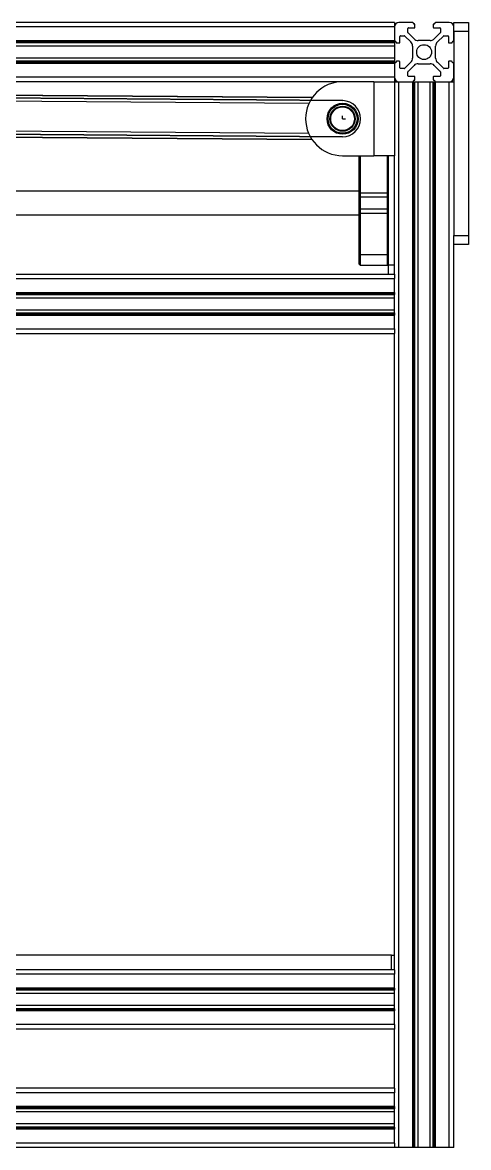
# Model space of a CAD drawing. Header units: millimetres. Extents: x 15 to 1184, y 5 to 1288.
# Drawn here: x 790.6 to 891.1, y 409.1 to 662.4 of the extents above; entities that cross this region are included whole.
import ezdxf

# ---------------------------------------------------------------- set-up
doc = ezdxf.new("R2010")
doc.units = ezdxf.units.MM
doc.linetypes.add('CENTERX2', pattern=[20.32, 12.7, -2.54, 2.54, -2.54])

msp = doc.modelspace()

# ---------------------------------------------------------------- linework, layer by layer
at = {"color": 7, "linetype": 'Continuous', "lineweight": 25}
for p, q in [((874.41, 662.42), (657.75, 662.42)), ((874.41, 662.42), (874.41, 661.42)), ((874.41, 661.42), (874.41, 658.29)), ((878.55, 662.42), (875.41, 662.42)), ((877.55, 661.22), (878.88, 661.22)), ((878.68, 662.22), (878.68, 662.29)), ((878.88, 662.09), (878.81, 662.09)), ((879.01, 661.35), (879.01, 661.95)), ((883.15, 661.95), (883.15, 661.35)), ((883.35, 662.09), (883.28, 662.09)), ((883.28, 661.22), (884.61, 661.22)), ((883.48, 662.29), (883.48, 662.22)), ((886.75, 662.42), (883.61, 662.42)), ((887.75, 662.42), (891.08, 662.42)), ((887.75, 661.42), (887.75, 662.42)), ((887.75, 658.29), (887.75, 661.42)), ((891.08, 662.42), (891.08, 660.42)), ((875.61, 657.95), (875.61, 659.29)), ((875.75, 659.42), (876.65, 659.42)), ((876.75, 659.38), (878.09, 658.04)), ((877.41, 660.18), (877.41, 661.09)), ((878.8, 658.75), (877.45, 660.09)), ((884.71, 660.09), (883.36, 658.75)), ((884.07, 658.04), (885.42, 659.38)), ((884.75, 661.09), (884.75, 660.18)), ((885.51, 659.42), (886.41, 659.42)), ((886.55, 659.29), (886.55, 657.95)), ((891.08, 660.42), (887.75, 660.42)), ((887.75, 660.42), (887.75, 614.42)), ((891.08, 660.42), (891.08, 614.42)), ((874.41, 658.15), (659.75, 658.15)), ((874.41, 657.82), (659.75, 657.82)), ((874.41, 658.29), (874.41, 658.15)), ((874.41, 658.15), (874.41, 658.02)), ((874.41, 658.02), (874.41, 657.95)), ((874.41, 657.95), (874.41, 657.82)), ((874.41, 657.82), (874.41, 657.1)), ((874.41, 657.1), (874.41, 654.41)), ((874.55, 658.15), (874.61, 658.15)), ((874.75, 658.02), (874.75, 657.95)), ((874.88, 657.82), (875.48, 657.82)), ((878.48, 657.1), (878.48, 654.41)), ((882.42, 658.35), (879.74, 658.35)), ((883.68, 654.41), (883.68, 657.1)), ((886.68, 657.82), (887.28, 657.82)), ((887.41, 657.95), (887.41, 658.02)), ((887.55, 658.15), (887.61, 658.15)), ((874.41, 653.69), (659.75, 653.69)), ((874.41, 654.41), (874.41, 653.69)), ((874.41, 653.69), (874.41, 653.55)), ((875.48, 653.69), (874.88, 653.69)), ((887.28, 653.69), (886.68, 653.69)), ((874.41, 653.35), (659.75, 653.35)), ((874.41, 653.55), (874.41, 653.49)), ((874.41, 653.49), (874.41, 653.35)), ((874.41, 653.35), (874.41, 653.22)), ((874.41, 653.22), (874.41, 650.09)), ((874.61, 653.35), (874.55, 653.35)), ((874.75, 653.55), (874.75, 653.49)), ((875.61, 652.22), (875.61, 653.55)), ((876.65, 652.09), (875.75, 652.09)), ((878.09, 653.47), (876.75, 652.13)), ((877.41, 650.42), (877.41, 651.33)), ((877.45, 651.42), (878.8, 652.76)), ((879.74, 653.15), (882.42, 653.15)), ((883.36, 652.76), (884.71, 651.42)), ((885.42, 652.13), (884.07, 653.47)), ((884.75, 651.33), (884.75, 650.42)), ((886.41, 652.09), (885.51, 652.09)), ((886.55, 653.55), (886.55, 652.22)), ((887.41, 653.49), (887.41, 653.55)), ((887.61, 653.35), (887.55, 653.35)), ((887.75, 650.09), (887.75, 653.22)), ((862.7, 649.09), (659.75, 649.09)), ((869.75, 649.09), (862.7, 649.09)), ((869.75, 649.09), (869.75, 632.42)), ((869.75, 649.09), (874.41, 649.09)), ((874.41, 650.09), (874.41, 649.09)), ((874.41, 649.09), (874.41, 632.42)), ((874.41, 649.09), (875.41, 649.09)), ((875.41, 649.09), (878.55, 649.09)), ((875.41, 409.09), (875.41, 649.09)), ((878.88, 650.29), (877.55, 650.29)), ((878.55, 409.09), (878.55, 649.09)), ((878.55, 649.09), (878.68, 649.09)), ((878.68, 649.22), (878.68, 649.29)), ((878.68, 409.09), (878.68, 649.09)), ((878.68, 649.09), (878.81, 649.09)), ((878.81, 649.42), (878.88, 649.42)), ((878.81, 409.09), (878.81, 649.09)), ((878.81, 649.09), (878.88, 649.09)), ((878.88, 409.09), (878.88, 649.09)), ((878.88, 649.09), (879.01, 649.09)), ((879.01, 649.55), (879.01, 650.15)), ((879.01, 409.09), (879.01, 649.09)), ((879.01, 649.09), (879.74, 649.09)), ((879.74, 409.09), (879.74, 649.09)), ((879.74, 649.09), (882.42, 649.09)), ((882.42, 409.09), (882.42, 649.09)), ((882.42, 649.09), (883.15, 649.09)), ((883.15, 650.15), (883.15, 649.55)), ((883.15, 409.09), (883.15, 649.09)), ((883.15, 649.09), (883.28, 649.09)), ((884.61, 650.29), (883.28, 650.29)), ((883.28, 649.42), (883.35, 649.42)), ((883.28, 409.09), (883.28, 649.09)), ((883.28, 649.09), (883.35, 649.09)), ((883.35, 409.09), (883.35, 649.09)), ((883.35, 649.09), (883.48, 649.09)), ((883.48, 649.29), (883.48, 649.22)), ((883.48, 409.09), (883.48, 649.09)), ((883.48, 649.09), (883.61, 649.09)), ((883.61, 649.09), (886.75, 649.09)), ((883.61, 409.09), (883.61, 649.09)), ((886.75, 409.09), (886.75, 649.09)), ((886.75, 649.09), (887.75, 649.09)), ((658.08, 647.05), (855.88, 645.55)), ((855.88, 645.55), (658.08, 647.05)), ((657, 645.72), (855.12, 644.22)), ((861.59, 643.87), (861.67, 643.83)), ((864.01, 643.71), (864.08, 643.75)), ((859.62, 642.08), (859.58, 642.16)), ((865.93, 641.86), (865.89, 641.79)), ((855.07, 637.4), (652.72, 638.94)), ((855.81, 636.07), (651.64, 637.62)), ((651.64, 637.62), (855.81, 636.07)), ((862.7, 632.42), (869.75, 632.42)), ((866.41, 624.02), (866.41, 632.42)), ((866.68, 632.42), (866.68, 624.1)), ((874.41, 632.42), (869.75, 632.42)), ((872.81, 624.1), (872.81, 632.42)), ((873.08, 607.75), (873.08, 632.42)), ((874.41, 607.75), (874.41, 632.42)), ((866.41, 624.42), (722.43, 624.42)), ((866.41, 624.02), (866.68, 624.1)), ((866.41, 623.08), (866.41, 624.02)), ((866.68, 624.1), (866.68, 623.08)), ((866.68, 624.1), (872.81, 624.1)), ((872.81, 623.08), (872.81, 624.1)), ((873.08, 624.02), (872.81, 624.1)), ((866.41, 620.43), (866.41, 623.08)), ((866.41, 623.08), (866.68, 623.08)), ((866.68, 623.08), (866.68, 620.43)), ((872.81, 623.08), (866.68, 623.08)), ((872.81, 620.43), (872.81, 623.08)), ((873.08, 623.08), (872.81, 623.08)), ((722.43, 619.09), (866.41, 619.09)), ((866.41, 619.49), (866.41, 620.43)), ((866.41, 620.43), (866.68, 620.43)), ((866.41, 619.49), (866.68, 619.41)), ((866.41, 610.15), (866.41, 619.49)), ((866.68, 620.43), (866.68, 619.41)), ((866.68, 620.43), (872.81, 620.43)), ((872.81, 619.41), (866.68, 619.41)), ((866.68, 619.41), (866.68, 610.07)), ((872.81, 619.41), (872.81, 620.43)), ((873.08, 620.43), (872.81, 620.43)), ((873.08, 619.49), (872.81, 619.41)), ((872.81, 610.07), (872.81, 619.41)), ((887.75, 614.42), (891.08, 614.42)), ((887.75, 613.42), (887.75, 614.42)), ((887.75, 409.09), (887.75, 613.42)), ((891.08, 614.42), (891.08, 612.42)), ((891.08, 612.42), (887.75, 612.42)), ((866.41, 610.15), (866.68, 610.07)), ((866.41, 608.02), (866.41, 610.15)), ((866.41, 608.02), (866.68, 607.75)), ((872.81, 610.07), (866.68, 610.07)), ((866.68, 610.07), (866.68, 607.75)), ((873.08, 610.15), (872.81, 610.07)), ((872.81, 607.75), (872.81, 610.07)), ((872.81, 607.75), (873.08, 608.02)), ((629.75, 605.75), (874.41, 605.75)), ((866.68, 607.75), (872.81, 607.75)), ((874.41, 607.75), (873.08, 607.75)), ((873.08, 605.75), (873.08, 607.75)), ((874.41, 606.75), (874.41, 607.75)), ((874.41, 605.75), (874.41, 606.75)), ((874.41, 605.75), (874.41, 604.75)), ((629.75, 604.75), (874.41, 604.75)), ((874.41, 601.62), (874.41, 604.75)), ((629.75, 601.62), (874.41, 601.62)), ((629.75, 601.49), (874.41, 601.49)), ((629.75, 601.35), (874.41, 601.35)), ((629.75, 601.29), (874.41, 601.29)), ((629.75, 601.15), (874.41, 601.15)), ((629.75, 600.43), (874.41, 600.43)), ((874.41, 601.62), (874.41, 601.49)), ((874.41, 601.49), (874.41, 601.35)), ((874.41, 601.35), (874.41, 601.29)), ((874.41, 601.29), (874.41, 601.15)), ((874.41, 597.02), (874.41, 601.15)), ((629.75, 597.75), (874.41, 597.75)), ((629.75, 597.02), (874.41, 597.02)), ((629.75, 596.89), (874.41, 596.89)), ((629.75, 596.82), (874.41, 596.82)), ((629.75, 596.69), (874.41, 596.69)), ((629.75, 596.55), (874.41, 596.55)), ((874.41, 597.02), (874.41, 596.89)), ((874.41, 596.89), (874.41, 596.82)), ((874.41, 596.82), (874.41, 596.69)), ((874.41, 596.69), (874.41, 596.55)), ((874.41, 593.42), (874.41, 596.55)), ((629.75, 593.42), (874.41, 593.42)), ((874.41, 593.42), (874.41, 592.42)), ((629.75, 592.42), (874.41, 592.42)), ((874.41, 449.09), (874.41, 592.42)), ((873.75, 452.42), (630.41, 452.42)), ((873.75, 449.09), (873.75, 452.42)), ((873.75, 452.42), (874.41, 452.42)), ((873.75, 449.09), (630.41, 449.09)), ((874.41, 449.09), (873.75, 449.09)), ((874.41, 449.09), (874.41, 448.09)), ((874.41, 448.09), (629.75, 448.09)), ((874.41, 444.95), (874.41, 448.09)), ((874.41, 444.95), (629.75, 444.95)), ((874.41, 444.82), (629.75, 444.82)), ((874.41, 444.69), (629.75, 444.69)), ((874.41, 444.62), (629.75, 444.62)), ((874.41, 444.49), (629.75, 444.49)), ((874.41, 443.76), (629.75, 443.76)), ((874.41, 444.95), (874.41, 444.82)), ((874.41, 444.82), (874.41, 444.69)), ((874.41, 444.69), (874.41, 444.62)), ((874.41, 444.62), (874.41, 444.49)), ((874.41, 440.35), (874.41, 444.49)), ((874.41, 441.08), (629.75, 441.08)), ((874.41, 440.35), (629.75, 440.35)), ((874.41, 440.22), (629.75, 440.22)), ((874.41, 440.15), (629.75, 440.15)), ((874.41, 440.02), (629.75, 440.02)), ((874.41, 439.89), (629.75, 439.89)), ((874.41, 440.35), (874.41, 440.22)), ((874.41, 440.22), (874.41, 440.15)), ((874.41, 440.15), (874.41, 440.02)), ((874.41, 440.02), (874.41, 439.89)), ((874.41, 436.75), (874.41, 439.89)), ((874.41, 436.75), (629.75, 436.75)), ((874.41, 435.75), (629.75, 435.75)), ((874.41, 436.75), (874.41, 435.75)), ((874.41, 422.42), (874.41, 435.75)), ((874.41, 422.42), (629.75, 422.42)), ((874.41, 421.42), (629.75, 421.42)), ((874.41, 422.42), (874.41, 421.42)), ((874.41, 418.29), (874.41, 421.42)), ((874.41, 418.29), (629.75, 418.29)), ((874.41, 418.15), (629.75, 418.15)), ((874.41, 418.02), (629.75, 418.02)), ((874.41, 418.29), (874.41, 418.15)), ((874.41, 418.15), (874.41, 418.02)), ((874.41, 418.02), (874.41, 417.95)), ((874.41, 417.95), (629.75, 417.95)), ((874.41, 417.82), (629.75, 417.82)), ((874.41, 417.1), (629.75, 417.1)), ((874.41, 417.95), (874.41, 417.82)), ((874.41, 413.69), (874.41, 417.82)), ((874.41, 414.41), (629.75, 414.41)), ((874.41, 413.69), (629.75, 413.69)), ((874.41, 413.55), (629.75, 413.55)), ((874.41, 413.49), (629.75, 413.49)), ((874.41, 413.35), (629.75, 413.35)), ((874.41, 413.22), (629.75, 413.22)), ((874.41, 413.69), (874.41, 413.55)), ((874.41, 413.55), (874.41, 413.49)), ((874.41, 413.49), (874.41, 413.35)), ((874.41, 413.35), (874.41, 413.22)), ((874.41, 410.09), (874.41, 413.22)), ((874.41, 410.09), (629.75, 410.09)), ((874.41, 409.09), (629.75, 409.09)), ((874.41, 410.09), (874.41, 409.09)), ((875.41, 409.09), (874.41, 409.09)), ((878.55, 409.09), (875.41, 409.09)), ((878.68, 409.09), (878.55, 409.09)), ((878.81, 409.09), (878.68, 409.09)), ((878.88, 409.09), (878.81, 409.09)), ((879.01, 409.09), (878.88, 409.09)), ((879.74, 409.09), (879.01, 409.09)), ((882.42, 409.09), (879.74, 409.09)), ((883.15, 409.09), (882.42, 409.09)), ((883.28, 409.09), (883.15, 409.09)), ((883.35, 409.09), (883.28, 409.09)), ((883.48, 409.09), (883.35, 409.09)), ((883.61, 409.09), (883.48, 409.09)), ((886.75, 409.09), (883.61, 409.09)), ((887.75, 409.09), (886.75, 409.09))]:
    msp.add_line(p, q, dxfattribs=at)
at = {"color": 8, "linetype": 'Continuous', "lineweight": 25}
for p, q in [((874.41, 661.42), (658.75, 661.42)), ((874.41, 658.29), (659.75, 658.29)), ((874.41, 658.02), (659.75, 658.02)), ((874.41, 657.95), (659.75, 657.95)), ((874.41, 657.1), (659.75, 657.1)), ((874.41, 654.41), (659.75, 654.41)), ((874.41, 653.55), (659.75, 653.55)), ((874.41, 653.49), (659.75, 653.49)), ((874.41, 653.22), (659.75, 653.22)), ((874.41, 650.09), (659.75, 650.09))]:
    msp.add_line(p, q, dxfattribs=at)
at = {"color": 7, "linetype": 'Continuous'}
for p, q in [((862.73, 644.83), (643.11, 646.5)), ((643.11, 646.5), (862.73, 644.83)), ((643.05, 638.35), (862.67, 636.68)), ((862.67, 636.68), (643.05, 638.35))]:
    msp.add_line(p, q, dxfattribs=at)
at = {"color": 7, "linetype": 'CENTERX2'}
for q in [(862.7, 641.42), (863.36, 640.75)]:
    msp.add_line((862.7, 640.75), q, dxfattribs=at)
at = {"color": 7, "linetype": 'Continuous', "lineweight": 25}
for centre, radius in [((881.08, 655.75), 1.67), ((862.7, 640.75), 3.5), ((862.7, 640.75), 3.33), ((862.7, 640.75), 3.27), ((862.7, 640.75), 2.83), ((862.7, 640.75), 2.67)]:
    msp.add_circle(centre, radius, dxfattribs=at)
for centre, radius, start, end in [((875.41, 661.42), 1, 90, 180), ((877.55, 661.09), 0.133, 90, 180), ((878.55, 662.29), 0.133, 0, 90), ((878.81, 662.22), 0.133, 180, 270), ((878.88, 661.95), 0.133, 0, 90), ((878.88, 661.35), 0.133, 270, 0), ((883.28, 661.95), 0.133, 90, 180), ((883.28, 661.35), 0.133, 180, 270), ((883.35, 662.22), 0.133, 270, 0), ((883.61, 662.29), 0.133, 90, 180), ((884.61, 661.09), 0.133, 0, 90), ((886.75, 661.42), 1, 0, 90), ((875.75, 659.29), 0.133, 90, 180), ((876.65, 659.29), 0.133, 45, 90), ((877.55, 660.18), 0.133, 180, 225), ((879.74, 659.69), 1.33, 225, 270), ((882.42, 659.69), 1.33, 270, 315), ((884.61, 660.18), 0.133, 315, 0), ((885.51, 659.29), 0.133, 90, 135), ((886.41, 659.29), 0.133, 0, 90), ((874.55, 658.29), 0.133, 180, 270), ((874.61, 658.02), 0.133, 0, 90), ((874.88, 657.95), 0.133, 180, 270), ((875.48, 657.95), 0.133, 270, 0), ((877.15, 657.1), 1.33, 0, 45), ((885.01, 657.1), 1.33, 135, 180), ((886.68, 657.95), 0.133, 180, 270), ((887.28, 657.95), 0.133, 270, 0), ((887.55, 658.02), 0.133, 90, 180), ((887.61, 658.29), 0.133, 270, 0), ((874.88, 653.55), 0.133, 90, 180), ((875.48, 653.55), 0.133, 0, 90), ((877.15, 654.41), 1.33, 315, 0), ((885.01, 654.41), 1.33, 180, 225), ((886.68, 653.55), 0.133, 90, 180), ((887.28, 653.55), 0.133, 0, 90), ((874.55, 653.22), 0.133, 90, 180), ((874.61, 653.49), 0.133, 270, 0), ((875.75, 652.22), 0.133, 180, 270), ((876.65, 652.22), 0.133, 270, 315), ((877.55, 651.33), 0.133, 135, 180), ((879.74, 651.82), 1.33, 90, 135), ((882.42, 651.82), 1.33, 45, 90), ((884.61, 651.33), 0.133, 0, 45), ((885.51, 652.22), 0.133, 225, 270), ((886.41, 652.22), 0.133, 270, 0), ((887.55, 653.49), 0.133, 180, 270), ((887.61, 653.22), 0.133, 0, 90), ((862.7, 640.75), 8.33, 90, 270), ((875.41, 650.09), 1, 180, 270), ((877.55, 650.42), 0.133, 180, 270), ((878.55, 649.22), 0.133, 270, 0), ((878.81, 649.29), 0.133, 90, 180), ((878.88, 650.15), 0.133, 0, 90), ((878.88, 649.55), 0.133, 270, 0), ((883.28, 650.15), 0.133, 90, 180), ((883.28, 649.55), 0.133, 180, 270), ((883.35, 649.29), 0.133, 0, 90), ((883.61, 649.22), 0.133, 180, 270), ((884.61, 650.42), 0.133, 270, 0), ((886.75, 650.09), 1, 270, 0)]:
    msp.add_arc(centre, radius, start, end, dxfattribs=at)
at = {"color": 7, "linetype": 'Continuous'}
msp.add_arc((862.7, 640.75), 4.07, 269.5652, 89.5652, dxfattribs=at)
msp.add_arc((862.7, 640.75), 4.07, 269.5652, 89.5652, dxfattribs=at)
at = {"color": 7, "linetype": 'Continuous', "lineweight": 25}
for points, knots in [([(864.1, 643.75), (864.12, 643.76), (864.15, 643.78), (864.18, 643.79), (864.18, 643.79)], [0, 0, 0, 0, 0.872588, 1, 1, 1, 1]), ([(859.54, 639.86), (859.54, 639.86), (859.57, 639.89), (859.59, 639.92), (859.6, 639.94)], [0, 0, 0, 0, 0.243873, 1, 1, 1, 1]), ([(865.72, 639.62), (865.72, 639.61), (865.75, 639.57), (865.77, 639.54), (865.78, 639.52)], [0, 0, 0, 0, 0.410859, 1, 1, 1, 1])]:
    msp.add_open_spline(points, degree=3, knots=knots, dxfattribs=at)

doc.saveas('drawing.dxf')
